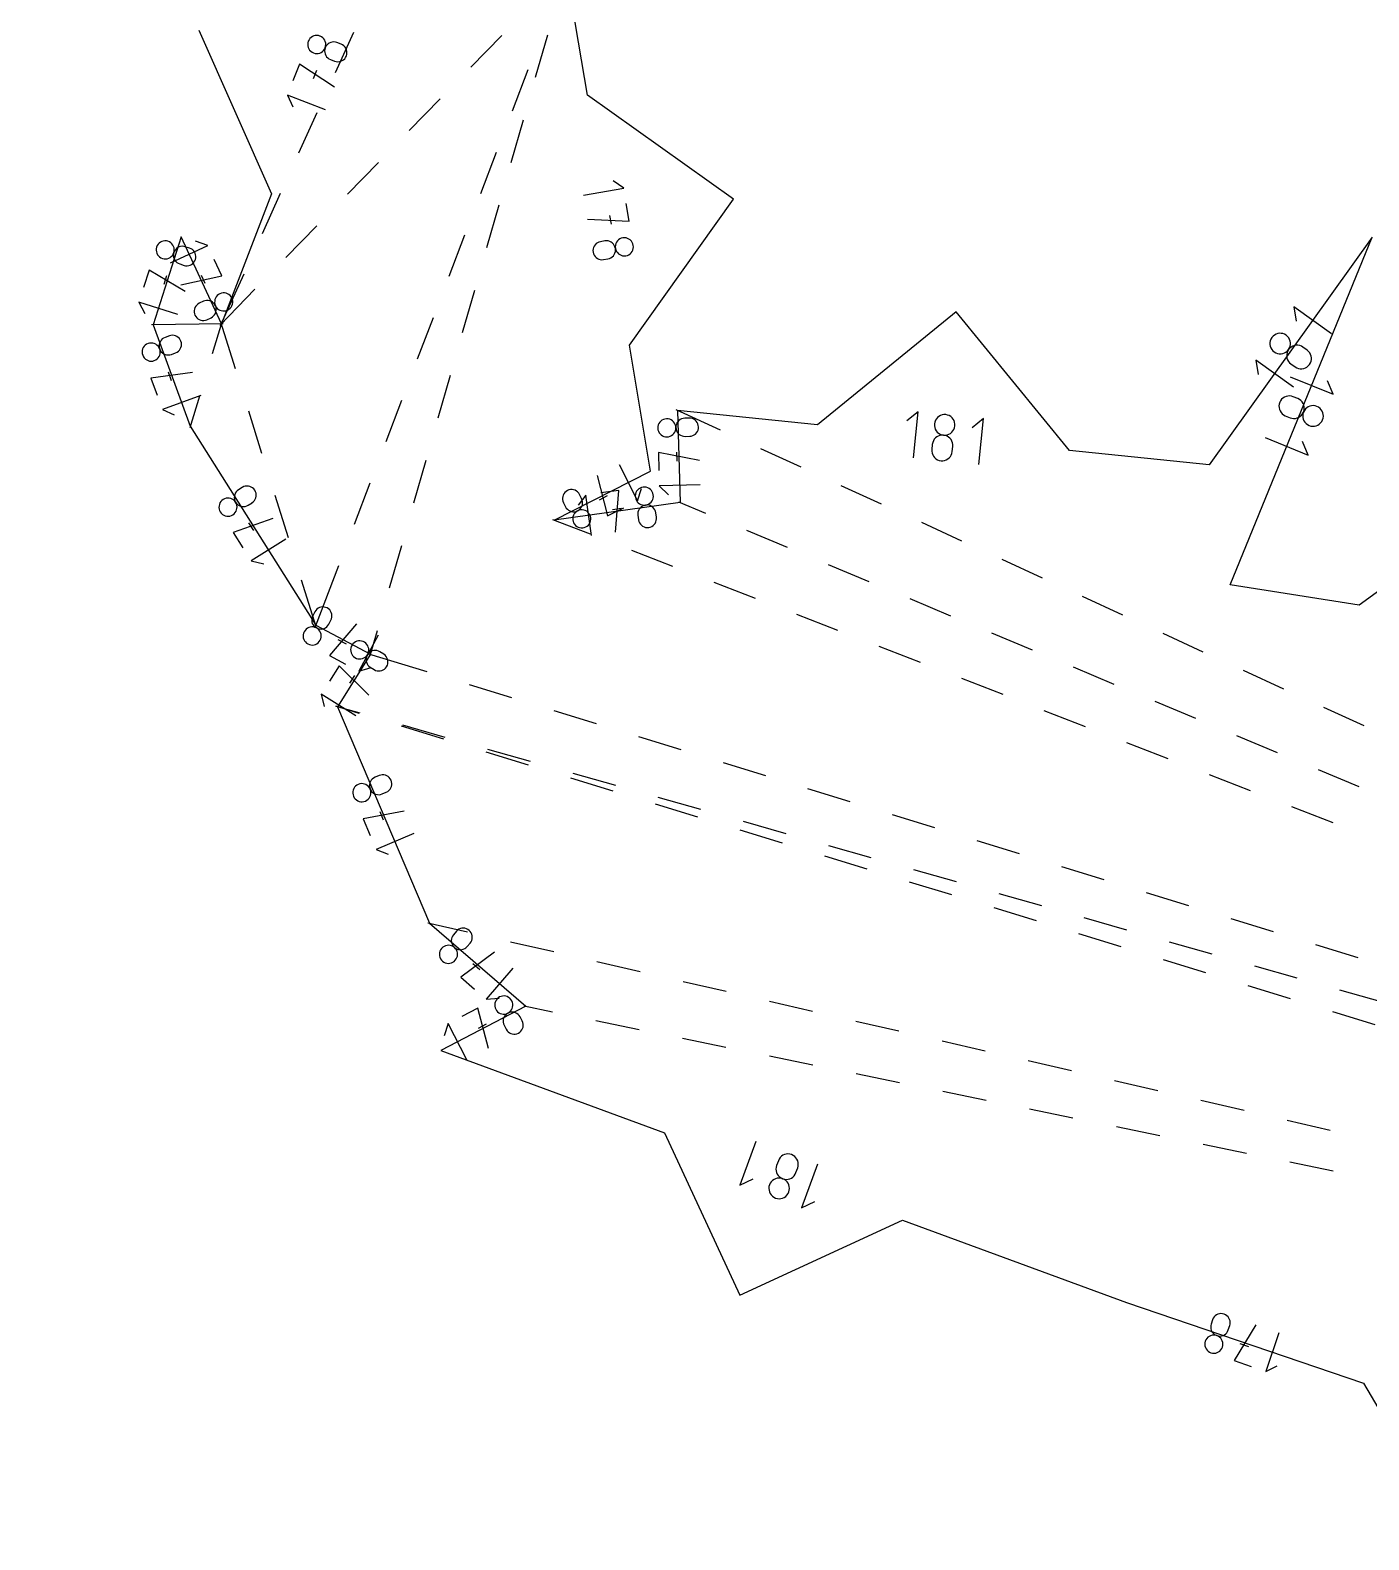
# Model space of a CAD drawing. Extents: x -2 to 214, y 3 to 282.
# Drawn here: x 58.3 to 75.07, y 96.15 to 115.07 of the extents above; entities that cross this region are included whole.
import ezdxf

# ---------------------------------------------------------------- set-up
doc = ezdxf.new("R2010")
doc.units = 0
doc.layers.add('Layer_1', color=7, linetype='CONTINUOUS')

msp = doc.modelspace()

# ---------------------------------------------------------------- linework, layer by layer
at = {"layer": 'Layer_1', "color": 5}
for points in [[(76.76636, 109.182261), (74.951431, 107.860766), (73.333243, 108.115345), (75.113155, 112.473431), (73.069944, 109.620722), (71.318815, 109.799897), (69.901145, 111.540743), (68.1603, 110.123077), (66.409171, 110.302253), (66.44145, 109.148768), (64.863574, 108.928244), (66.071009, 109.53941), (65.805134, 111.121661), (67.107625, 112.950277), (65.279005, 114.252764), (65.013134, 115.835012), (64.69816, 120.219574), (66.707028, 124.129561), (63.456555, 126.216478), (63.162543, 127.053715), (57.281356, 127.850206)], [(60.407444, 115.070281), (61.319279, 113.01873), (60.692114, 111.388043), (60.188231, 112.477015), (59.837528, 111.377661), (60.301332, 110.106317), (61.874509, 107.612273), (62.558785, 107.247074), (62.147852, 106.589242), (63.301806, 103.875661), (64.506348, 102.832871), (63.441058, 102.280683), (66.246932, 101.249157), (67.189163, 99.211385), (69.226934, 100.153616), (72.032805, 99.12209), (75.003649, 98.107822), (76.160781, 96.145468)]]:
    msp.add_lwpolyline(points, dxfattribs=at)
at = {"layer": 'Layer_1', "color": 1}
for points in [[(61.927743, 114.995767), (61.927743, 114.995767), (61.908093, 115.001376), (61.888303, 115.003493), (61.868794, 115.002082), (61.849991, 114.997284), (61.832282, 114.989417), (61.816124, 114.978622), (61.801907, 114.965111), (61.790089, 114.94906), (61.781058, 114.93068), (61.781058, 114.93068), (61.775449, 114.91096), (61.773332, 114.891133), (61.774743, 114.87159), (61.779506, 114.852751), (61.787373, 114.835042), (61.798133, 114.818885), (61.811609, 114.804703), (61.827625, 114.792885), (61.845969, 114.783854), (61.845969, 114.783854), (61.865725, 114.778209), (61.885586, 114.776093), (61.905165, 114.777504), (61.924004, 114.782266), (61.941748, 114.790133), (61.957941, 114.800928), (61.972158, 114.81444), (61.984011, 114.830456), (61.993042, 114.848835), (61.993042, 114.848835), (61.998652, 114.86852), (62.000768, 114.888346), (61.999357, 114.90789), (61.994559, 114.926729), (61.986692, 114.944438), (61.975897, 114.960631), (61.962386, 114.974848), (61.946299, 114.986701), (61.927884, 114.995767)], [(62.111406, 114.681598), (62.111406, 114.681598), (62.131127, 114.675988), (62.150953, 114.673872), (62.170497, 114.675283), (62.1893, 114.680081), (62.206974, 114.687983), (62.223096, 114.698778), (62.237277, 114.712289), (62.249096, 114.728341), (62.258127, 114.74672), (62.258127, 114.74672), (62.263736, 114.766405), (62.265852, 114.786231), (62.264441, 114.80574), (62.259714, 114.824578), (62.251882, 114.842288), (62.241123, 114.858445), (62.227647, 114.872662), (62.211595, 114.884515), (62.19318, 114.893546), (62.140341, 114.913866), (62.140341, 114.913866), (62.120621, 114.919511), (62.10076, 114.921628), (62.08118, 114.920216), (62.062342, 114.915454), (62.044633, 114.907587), (62.02844, 114.896792), (62.014223, 114.883281), (62.002405, 114.867229), (61.993374, 114.848849), (61.993374, 114.848849), (61.987765, 114.829129), (61.985648, 114.809303), (61.987059, 114.789759), (61.991857, 114.770921), (61.999724, 114.753211), (62.010519, 114.737019), (62.02403, 114.722802), (62.040082, 114.710949), (62.058497, 114.701882), (62.111339, 114.681562)], [(62.122215, 114.540786), (62.351387, 115.045996)], [(64.205703, 115.004058), (63.819105, 114.606191)], [(64.776808, 115.008136), (64.624369, 114.474739)], [(62.107575, 114.355529), (61.670741, 114.645434), (61.589045, 114.43302)], [(61.883455, 114.563625), (61.842614, 114.457432)], [(64.531868, 114.574194), (64.334037, 114.055911)], [(61.99784, 114.070205), (61.520165, 114.253918), (61.585545, 114.106873)], [(63.43251, 114.208325), (63.045918, 113.810459)], [(61.66389, 113.530367), (61.893055, 114.035577)], [(64.471927, 113.941339), (64.319488, 113.407939)], [(62.65932, 113.412596), (62.272725, 113.01473)], [(64.13621, 113.537631), (63.938386, 113.019347)], [(65.22963, 113.002315), (65.734339, 113.087123), (65.60325, 113.180472)], [(61.205558, 112.519952), (61.434722, 113.025161)], [(64.167053, 112.874539), (64.014614, 112.341139)], [(65.280282, 112.700846), (65.80385, 112.673435), (65.766138, 112.897872)], [(61.88613, 112.616863), (61.499538, 112.218997)], [(65.579096, 112.635684), (65.560257, 112.747888)], [(60.022528, 112.424088), (60.022528, 112.424088), (60.002596, 112.428533), (59.982735, 112.429238), (59.963332, 112.426416), (59.944846, 112.420525), (59.927631, 112.411635), (59.912109, 112.399923), (59.898703, 112.3856), (59.887837, 112.368913), (59.8799, 112.35004), (59.8799, 112.35004), (59.875455, 112.330037), (59.874749, 112.310141), (59.877219, 112.290738), (59.883075, 112.272217), (59.891965, 112.255001), (59.903642, 112.239479), (59.917929, 112.226109), (59.934581, 112.215243), (59.953419, 112.207306), (59.953419, 112.207306), (59.973457, 112.202861), (59.993389, 112.202155), (60.012827, 112.204625), (60.031383, 112.210481), (60.048634, 112.219371), (60.064156, 112.231083), (60.077561, 112.245371), (60.088427, 112.262057), (60.096364, 112.280931), (60.096364, 112.280931), (60.100809, 112.300933), (60.101515, 112.32083), (60.099046, 112.340268), (60.093154, 112.358789), (60.084229, 112.376004), (60.072517, 112.391526), (60.058194, 112.404932), (60.041472, 112.415833), (60.022563, 112.423806)], [(60.055703, 112.154075), (60.520178, 112.368998), (60.369111, 112.424462)], [(63.740555, 112.501064), (63.542728, 111.982784)], [(65.442849, 112.418161), (65.442849, 112.418161), (65.422988, 112.412975), (65.404926, 112.404579), (65.388874, 112.393326), (65.375116, 112.379638), (65.363898, 112.363869), (65.355501, 112.346371), (65.350174, 112.327533), (65.348058, 112.307706), (65.349469, 112.287281), (65.349469, 112.287281), (65.354655, 112.267455), (65.363016, 112.249392), (65.374199, 112.233341), (65.387851, 112.219547), (65.403585, 112.208294), (65.421048, 112.199862), (65.439886, 112.1945), (65.459712, 112.192383), (65.480173, 112.193795), (65.536007, 112.203178), (65.536007, 112.203178), (65.555869, 112.208364), (65.573966, 112.21676), (65.590053, 112.228014), (65.603846, 112.241702), (65.6151, 112.257506), (65.623531, 112.275004), (65.628894, 112.293842), (65.63101, 112.313668), (65.629599, 112.334094), (65.629599, 112.334094), (65.624413, 112.35392), (65.616017, 112.371983), (65.604764, 112.388034), (65.591076, 112.401828), (65.575271, 112.413081), (65.557738, 112.421513), (65.538865, 112.426875), (65.519003, 112.428991), (65.498542, 112.42758), (65.442712, 112.418196)], [(65.760787, 112.241102), (65.760787, 112.241102), (65.780542, 112.246288), (65.798569, 112.254684), (65.814621, 112.265902), (65.828379, 112.27959), (65.839597, 112.295395), (65.848029, 112.312892), (65.853391, 112.331731), (65.855507, 112.351557), (65.854096, 112.371983), (65.854096, 112.371983), (65.848911, 112.391809), (65.840514, 112.409871), (65.829296, 112.425922), (65.815608, 112.439716), (65.799839, 112.45097), (65.782341, 112.459401), (65.763538, 112.464763), (65.743747, 112.46688), (65.723392, 112.465469), (65.723392, 112.465469), (65.703531, 112.460283), (65.685433, 112.451887), (65.669347, 112.440633), (65.655553, 112.426945), (65.644299, 112.411141), (65.635833, 112.393643), (65.630471, 112.374805), (65.628354, 112.354979), (65.629765, 112.334553), (65.629765, 112.334553), (65.634951, 112.314727), (65.643347, 112.296665), (65.654601, 112.280613), (65.668288, 112.26682), (65.684093, 112.255566), (65.701626, 112.247135), (65.720499, 112.241772), (65.740361, 112.239656), (65.760822, 112.241067)], [(60.224208, 112.121168), (60.224208, 112.121168), (60.244245, 112.116688), (60.264177, 112.115982), (60.28358, 112.118805), (60.302066, 112.124696), (60.319246, 112.133586), (60.334733, 112.145298), (60.348103, 112.159621), (60.358969, 112.176343), (60.366906, 112.195216), (60.366906, 112.195216), (60.371351, 112.215219), (60.372057, 112.235115), (60.369587, 112.254518), (60.363766, 112.273039), (60.354912, 112.290255), (60.343235, 112.305777), (60.328947, 112.319182), (60.312261, 112.330048), (60.293352, 112.338021), (60.239416, 112.355236), (60.239416, 112.355236), (60.219378, 112.359681), (60.199446, 112.360387), (60.180008, 112.357917), (60.161487, 112.352061), (60.144272, 112.343171), (60.128749, 112.331459), (60.115344, 112.317171), (60.104478, 112.300485), (60.096541, 112.281611), (60.096541, 112.281611), (60.092096, 112.261609), (60.09139, 112.241712), (60.09386, 112.222274), (60.099751, 112.203753), (60.108641, 112.186538), (60.120353, 112.171016), (60.134676, 112.15761), (60.151398, 112.146709), (60.170307, 112.138736), (60.224246, 112.121521)], [(60.239402, 111.795427), (59.7864, 112.059365), (59.717234, 111.842548)], [(60.184076, 111.87664), (60.69633, 111.988301), (60.600755, 112.194846)], [(60.003527, 111.990101), (59.968955, 111.881706)], [(60.489489, 111.892593), (60.441709, 111.995854)], [(60.682953, 111.367836), (60.976393, 112.014746)], [(60.146494, 111.504192), (59.658913, 111.659735), (59.73276, 111.51675)], [(60.415438, 111.646841), (60.415438, 111.646841), (60.397658, 111.63661), (60.382453, 111.623734), (60.369929, 111.60867), (60.360263, 111.591843), (60.353631, 111.573675), (60.350103, 111.554589), (60.34993, 111.53501), (60.353105, 111.515361), (60.36002, 111.496099), (60.36002, 111.496099), (60.37025, 111.478354), (60.383092, 111.463114), (60.39812, 111.450555), (60.414947, 111.440854), (60.433115, 111.434151), (60.452201, 111.430623), (60.47178, 111.430412), (60.49143, 111.433587), (60.510727, 111.440501), (60.562112, 111.464278), (60.562112, 111.464278), (60.579892, 111.474544), (60.595132, 111.487421), (60.607691, 111.502484), (60.617392, 111.519347), (60.624095, 111.53755), (60.627623, 111.556671), (60.627828, 111.576285), (60.624653, 111.595935), (60.617738, 111.615232), (60.617738, 111.615232), (60.607508, 111.632977), (60.594631, 111.648181), (60.579568, 111.660705), (60.562705, 111.670371), (60.544502, 111.677039), (60.525381, 111.680566), (60.505767, 111.680757), (60.486082, 111.677582), (60.466785, 111.670667), (60.415399, 111.64689)], [(60.768815, 111.559906), (60.768815, 111.559906), (60.786525, 111.570101), (60.801694, 111.582942), (60.814183, 111.598006), (60.823849, 111.614833), (60.830516, 111.633037), (60.834044, 111.652157), (60.834249, 111.671736), (60.831074, 111.691386), (60.824159, 111.710683), (60.824159, 111.710683), (60.813929, 111.728428), (60.801052, 111.743632), (60.785989, 111.756156), (60.769161, 111.765857), (60.750958, 111.77256), (60.731872, 111.776088), (60.712293, 111.776307), (60.692679, 111.773132), (60.673452, 111.766253), (60.673452, 111.766253), (60.655672, 111.755987), (60.640432, 111.74311), (60.627874, 111.728011), (60.618172, 111.711149), (60.611469, 111.692945), (60.607942, 111.673825), (60.607733, 111.65421), (60.610908, 111.634561), (60.617823, 111.615264), (60.617823, 111.615264), (60.628053, 111.597519), (60.64093, 111.582314), (60.655993, 111.569791), (60.672856, 111.560124), (60.69106, 111.553457), (60.71018, 111.549929), (60.729795, 111.549732), (60.74948, 111.552907), (60.768812, 111.559821)], [(61.112939, 111.821134), (60.676656, 111.372129)], [(63.862172, 111.807743), (63.709733, 111.274343)], [(63.344904, 111.464501), (63.147074, 110.946217)], [(74.605102, 111.264994), (74.132567, 111.603439), (74.162412, 111.423127)], [(60.714304, 111.388315), (59.815338, 111.377379)], [(60.698591, 111.40927), (60.57762, 111.0125)], [(60.868852, 110.823666), (60.685489, 111.40922)], [(59.77304, 111.140746), (59.77304, 111.140746), (59.754554, 111.132067), (59.738362, 111.120532), (59.724639, 111.106562), (59.713597, 111.090581), (59.705413, 111.073012), (59.700297, 111.054245), (59.698533, 111.034736), (59.700297, 111.014875), (59.705554, 110.995084), (59.705554, 110.995084), (59.714267, 110.976528), (59.725803, 110.9603), (59.739773, 110.946542), (59.755754, 110.9355), (59.773322, 110.927315), (59.792055, 110.9222), (59.811528, 110.920436), (59.831354, 110.9222), (59.85111, 110.927456), (59.85111, 110.927456), (59.869701, 110.93617), (59.885964, 110.947741), (59.899723, 110.961711), (59.9108, 110.977692), (59.918984, 110.99526), (59.924099, 111.014028), (59.925863, 111.033537), (59.924099, 111.053398), (59.918843, 111.073189), (59.918843, 111.073189), (59.910129, 111.09171), (59.898558, 111.107937), (59.884588, 111.121661), (59.868608, 111.132738), (59.851039, 111.140922), (59.832271, 111.146037), (59.812728, 111.147801), (59.792831, 111.146037), (59.773005, 111.140746)], [(60.117926, 111.024615), (60.117926, 111.024615), (60.136482, 111.033328), (60.15271, 111.0449), (60.166433, 111.05887), (60.177475, 111.07485), (60.185624, 111.092419), (60.190704, 111.111151), (60.192468, 111.13066), (60.190704, 111.150521), (60.185448, 111.170312), (60.185448, 111.170312), (60.176734, 111.188833), (60.165198, 111.205061), (60.151264, 111.218819), (60.135318, 111.229896), (60.117785, 111.238081), (60.099053, 111.243196), (60.079544, 111.24496), (60.059683, 111.243196), (60.039856, 111.237904), (59.986668, 111.218502), (59.986668, 111.218502), (59.968077, 111.209753), (59.951814, 111.198182), (59.938055, 111.184212), (59.926978, 111.168231), (59.918794, 111.150662), (59.913678, 111.131895), (59.911915, 111.112386), (59.913678, 111.092525), (59.918935, 111.072734), (59.918935, 111.072734), (59.927648, 111.054178), (59.93922, 111.03795), (59.95319, 111.024227), (59.96917, 111.013185), (59.986739, 111.005), (60.005506, 110.99992), (60.02505, 110.998157), (60.044947, 110.99992), (60.064773, 111.005212), (60.117958, 111.024615)], [(74.035761, 111.245711), (74.035761, 111.245711), (74.015758, 111.257459), (73.994556, 111.265255), (73.972684, 111.269171), (73.950636, 111.269287), (73.92894, 111.265689), (73.908091, 111.258457), (73.888617, 111.247662), (73.871014, 111.23341), (73.855844, 111.215771), (73.855844, 111.215771), (73.844061, 111.195733), (73.83623, 111.174496), (73.832279, 111.152589), (73.832145, 111.13054), (73.835708, 111.108844), (73.842904, 111.087995), (73.853664, 111.068557), (73.867881, 111.050989), (73.885449, 111.035854), (73.885449, 111.035854), (73.905558, 111.024036), (73.92683, 111.016205), (73.948773, 111.012254), (73.970857, 111.012109), (73.992588, 111.015707), (74.013437, 111.022939), (74.03291, 111.033699), (74.050514, 111.047951), (74.065684, 111.065555), (74.065684, 111.065555), (74.077466, 111.085593), (74.085298, 111.10683), (74.089214, 111.128737), (74.089337, 111.150821), (74.085739, 111.172552), (74.078507, 111.193437), (74.067712, 111.212945), (74.053425, 111.230549), (74.03575, 111.245754)], [(74.147849, 110.847905), (74.147849, 110.847905), (74.167922, 110.836087), (74.189159, 110.828255), (74.211032, 110.824339), (74.23308, 110.82423), (74.254776, 110.827864), (74.27559, 110.835131), (74.295028, 110.845926), (74.312596, 110.860178), (74.327766, 110.877817), (74.327766, 110.877817), (74.339584, 110.897855), (74.347415, 110.919057), (74.351402, 110.940929), (74.351568, 110.962978), (74.348005, 110.984673), (74.340808, 111.005523), (74.330048, 111.024996), (74.315796, 111.042599), (74.298157, 111.057804), (74.245882, 111.095248), (74.245882, 111.095248), (74.225809, 111.107066), (74.204537, 111.114898), (74.182594, 111.118849), (74.16051, 111.11899), (74.138779, 111.115392), (74.11793, 111.10816), (74.098457, 111.0974), (74.080853, 111.083148), (74.065684, 111.065509), (74.065684, 111.065509), (74.053865, 111.045471), (74.046034, 111.024234), (74.042118, 111.002326), (74.042002, 110.980242), (74.0456, 110.958511), (74.052832, 110.937662), (74.063627, 110.918154), (74.077879, 110.90055), (74.095518, 110.885345), (74.147789, 110.847908)], [(74.125709, 110.595676), (73.653177, 110.934124), (73.683022, 110.753812)], [(60.329304, 110.776305), (59.809514, 110.707792), (59.887513, 110.493991)], [(60.023622, 110.785901), (60.062614, 110.679013)], [(63.557294, 110.740943), (63.404852, 110.207543)], [(74.085386, 110.725593), (74.623478, 110.505827), (74.552676, 110.674321)], [(60.434072, 110.489123), (59.953278, 110.313722), (60.099187, 110.24584)], [(60.415833, 110.481863), (60.294862, 110.085094)], [(62.949243, 110.427937), (62.751416, 109.909654)], [(74.122287, 110.4751), (74.122287, 110.4751), (74.100026, 110.481944), (74.077555, 110.484766), (74.05533, 110.483355), (74.033845, 110.478346), (74.013596, 110.469808), (73.99504, 110.45792), (73.978636, 110.442927), (73.964842, 110.425006), (73.954153, 110.404333), (73.954153, 110.404333), (73.947309, 110.382108), (73.944487, 110.359636), (73.945545, 110.337411), (73.950484, 110.315927), (73.958951, 110.295642), (73.970769, 110.277051), (73.985762, 110.260611), (74.003683, 110.246782), (74.024391, 110.236093), (74.083915, 110.211787), (74.083915, 110.211787), (74.106211, 110.204943), (74.128718, 110.202121), (74.150978, 110.203532), (74.172498, 110.208506), (74.192782, 110.217008), (74.211409, 110.228861), (74.227848, 110.243854), (74.241677, 110.261775), (74.252366, 110.282448), (74.252366, 110.282448), (74.25921, 110.304708), (74.262033, 110.32718), (74.260621, 110.349405), (74.255612, 110.370925), (74.247075, 110.391209), (74.235186, 110.409836), (74.220158, 110.426311), (74.202201, 110.44014), (74.181493, 110.450829), (74.121969, 110.475135)], [(74.32349, 110.114085), (74.32349, 110.114085), (74.34568, 110.107276), (74.368116, 110.104454), (74.390306, 110.105865), (74.41179, 110.110875), (74.432075, 110.119412), (74.450666, 110.131265), (74.467106, 110.146258), (74.480899, 110.164179), (74.491589, 110.184852), (74.491589, 110.184852), (74.498433, 110.207077), (74.501255, 110.229549), (74.499844, 110.251774), (74.494869, 110.273258), (74.486368, 110.293543), (74.474514, 110.312134), (74.459556, 110.328574), (74.441671, 110.342367), (74.421068, 110.353021), (74.421068, 110.353021), (74.398773, 110.359865), (74.376266, 110.362687), (74.354005, 110.361276), (74.332486, 110.356302), (74.312166, 110.347765), (74.293539, 110.335912), (74.2771, 110.320918), (74.263306, 110.302997), (74.252617, 110.282325), (74.252617, 110.282325), (74.245773, 110.2601), (74.242951, 110.237628), (74.244362, 110.215403), (74.249371, 110.193883), (74.257909, 110.173598), (74.269797, 110.154972), (74.284826, 110.138497), (74.302782, 110.124668), (74.32349, 110.113944)], [(61.200421, 109.76486), (61.034637, 110.294263)], [(66.270261, 110.197545), (66.270261, 110.197545), (66.249977, 110.195076), (66.230962, 110.189255), (66.213535, 110.180365), (66.198012, 110.168688), (66.184713, 110.154612), (66.173953, 110.138419), (66.166051, 110.120498), (66.161288, 110.101131), (66.159877, 110.08067), (66.159877, 110.08067), (66.162347, 110.060314), (66.168167, 110.041264), (66.177057, 110.023802), (66.188699, 110.008244), (66.202775, 109.994909), (66.218932, 109.98415), (66.236818, 109.976248), (66.256115, 109.971485), (66.276505, 109.970074), (66.276505, 109.970074), (66.296896, 109.972543), (66.315981, 109.978364), (66.333479, 109.987289), (66.349037, 109.998966), (66.362372, 110.013042), (66.373167, 110.029235), (66.381104, 110.047156), (66.385867, 110.066523), (66.387278, 110.086984), (66.387278, 110.086984), (66.384808, 110.107304), (66.378987, 110.126354), (66.370062, 110.143817), (66.358385, 110.159374), (66.344274, 110.172709), (66.328082, 110.183469), (66.310125, 110.191407), (66.290758, 110.196169), (66.270261, 110.19758)], [(66.56071, 109.978283), (66.56071, 109.978283), (66.581101, 109.980752), (66.600151, 109.986573), (66.617578, 109.995499), (66.6331, 110.007176), (66.646365, 110.021251), (66.657089, 110.037409), (66.664956, 110.05533), (66.669683, 110.074662), (66.671094, 110.095123), (66.671094, 110.095123), (66.668625, 110.115443), (66.662839, 110.134493), (66.653985, 110.151956), (66.642378, 110.167513), (66.628338, 110.180848), (66.612181, 110.191608), (66.594259, 110.199545), (66.574892, 110.204308), (66.554396, 110.205719), (66.497806, 110.204308), (66.497806, 110.204308), (66.477416, 110.201838), (66.458331, 110.196017), (66.440833, 110.187127), (66.425275, 110.175486), (66.41194, 110.16141), (66.401145, 110.145253), (66.393243, 110.127332), (66.388481, 110.107964), (66.38707, 110.087503), (66.38707, 110.087503), (66.389539, 110.067148), (66.39536, 110.048098), (66.404285, 110.030635), (66.415962, 110.015078), (66.430073, 110.001743), (66.446266, 109.990983), (66.464222, 109.983081), (66.48359, 109.978318), (66.504086, 109.976907), (66.560675, 109.978318)], [(66.947602, 110.054719), (66.38901, 110.311524)], [(69.36469, 109.70771), (69.423855, 110.285926), (69.282154, 110.170498)], [(69.884276, 110.108539), (69.884276, 110.108539), (69.884554, 110.131752), (69.880815, 110.154012), (69.873336, 110.174967), (69.862506, 110.194158), (69.848606, 110.211198), (69.83199, 110.225697), (69.812976, 110.237233), (69.79188, 110.245417), (69.76902, 110.249862), (69.76902, 110.249862), (69.745771, 110.250148), (69.723441, 110.246408), (69.702486, 110.238965), (69.683259, 110.228134), (69.666185, 110.214235), (69.651686, 110.197619), (69.64015, 110.17864), (69.631965, 110.157579), (69.62752, 110.134789), (69.62752, 110.134789), (69.627231, 110.111471), (69.630971, 110.089105), (69.638449, 110.068114), (69.64928, 110.048888), (69.663179, 110.031814), (69.679795, 110.017279), (69.69881, 110.005708), (69.719906, 109.997524), (69.742731, 109.993079), (69.742731, 109.993079), (69.765979, 109.992796), (69.788309, 109.996536), (69.8093, 110.004015), (69.828526, 110.01488), (69.845601, 110.028815), (69.860135, 110.045466), (69.871706, 110.064516), (69.879926, 110.085647), (69.884371, 110.108543)], [(70.183699, 109.623911), (70.24286, 110.202128), (70.10116, 110.086695)], [(69.594617, 109.813726), (69.594617, 109.813726), (69.594335, 109.790408), (69.598074, 109.768077), (69.605553, 109.747122), (69.616418, 109.727931), (69.630318, 109.710892), (69.646934, 109.696428), (69.665948, 109.684927), (69.687045, 109.676778), (69.709869, 109.672368), (69.709869, 109.672368), (69.733117, 109.672068), (69.755413, 109.675808), (69.776368, 109.683216), (69.795594, 109.694011), (69.812669, 109.707875), (69.827168, 109.724456), (69.838739, 109.743471), (69.846923, 109.764567), (69.851368, 109.787427), (69.857895, 109.851392), (69.857895, 109.851392), (69.858188, 109.874711), (69.854448, 109.897077), (69.847005, 109.918067), (69.836174, 109.937294), (69.822275, 109.954368), (69.805659, 109.968903), (69.786644, 109.980474), (69.765548, 109.988658), (69.742723, 109.993103), (69.742723, 109.993103), (69.71944, 109.993389), (69.697109, 109.98965), (69.676154, 109.982171), (69.656928, 109.971305), (69.639853, 109.957406), (69.625354, 109.940755), (69.613783, 109.921705), (69.605599, 109.900573), (69.601154, 109.877678), (69.594592, 109.813716)], [(73.774106, 109.963424), (74.312191, 109.743661), (74.241395, 109.912155)], [(66.68269, 109.675864), (66.167917, 109.775288), (66.174267, 109.547788)], [(66.395734, 109.781659), (66.398909, 109.667927)], [(67.955685, 109.591272), (67.45164, 109.822997)], [(63.252417, 109.674143), (63.099978, 109.140746)], [(65.67516, 109.625858), (65.90629, 109.169237), (65.956405, 109.322159)], [(62.553592, 109.39137), (62.355761, 108.87309)], [(65.40241, 109.487802), (65.532028, 108.979795), (65.735083, 109.082577)], [(60.713958, 109.186413), (60.713958, 109.186413), (60.697731, 109.173996), (60.684325, 109.159285), (60.673848, 109.142739), (60.666439, 109.124783), (60.662171, 109.105874), (60.661112, 109.086471), (60.663582, 109.066998), (60.669367, 109.047913), (60.678716, 109.029674), (60.678716, 109.029674), (60.691169, 109.013376), (60.70588, 108.999935), (60.72246, 108.989458), (60.740417, 108.982014), (60.759326, 108.97771), (60.778728, 108.976652), (60.798166, 108.979121), (60.817216, 108.984871), (60.83542, 108.994185), (60.83542, 108.994185), (60.851718, 109.006638), (60.865159, 109.021384), (60.875672, 109.037964), (60.883115, 109.055921), (60.887419, 109.07483), (60.888478, 109.094233), (60.886008, 109.113706), (60.880223, 109.132791), (60.870874, 109.15103), (60.870874, 109.15103), (60.858456, 109.167293), (60.843745, 109.180734), (60.827165, 109.191211), (60.809208, 109.198655), (60.790299, 109.202923), (60.770861, 109.203982), (60.751388, 109.201512), (60.732303, 109.195727), (60.714029, 109.186378)], [(61.075598, 109.145787), (61.075598, 109.145787), (61.091896, 109.158241), (61.105337, 109.172951), (61.115815, 109.189497), (61.123223, 109.207418), (61.127456, 109.226291), (61.128515, 109.245694), (61.126045, 109.265132), (61.12026, 109.284182), (61.110911, 109.302421), (61.110911, 109.302421), (61.098493, 109.318684), (61.083782, 109.332125), (61.067237, 109.342637), (61.049316, 109.350081), (61.030442, 109.354385), (61.011075, 109.355443), (60.991637, 109.352974), (60.972552, 109.347188), (60.954278, 109.33784), (60.906392, 109.307642), (60.906392, 109.307642), (60.890058, 109.295189), (60.876582, 109.280443), (60.866104, 109.263862), (60.858661, 109.245906), (60.854392, 109.226997), (60.853334, 109.207594), (60.855803, 109.188121), (60.861589, 109.169036), (60.870937, 109.150797), (60.870937, 109.150797), (60.88339, 109.134534), (60.898137, 109.121093), (60.914717, 109.110616), (60.932674, 109.103172), (60.951582, 109.098903), (60.970985, 109.097845), (60.990459, 109.100314), (61.009544, 109.1061), (61.027818, 109.115449), (61.075704, 109.145646)], [(61.53199, 108.706053), (61.366206, 109.235457)], [(65.180898, 109.248495), (65.180898, 109.248495), (65.170032, 109.265887), (65.156626, 109.280633), (65.14114, 109.292592), (65.123959, 109.301659), (65.105544, 109.307656), (65.086318, 109.310478), (65.066739, 109.310125), (65.04723, 109.306139), (65.028215, 109.298554), (65.028215, 109.298554), (65.010823, 109.287724), (64.996042, 109.274354), (64.984048, 109.258867), (64.974946, 109.241722), (64.968878, 109.223342), (64.966056, 109.204151), (64.966409, 109.184572), (64.97036, 109.165028), (64.977945, 109.145978), (65.003521, 109.095464), (65.003521, 109.095464), (65.014386, 109.078036), (65.027792, 109.063255), (65.043314, 109.051261), (65.060495, 109.042159), (65.07891, 109.036126), (65.098136, 109.033304), (65.11775, 109.033657), (65.137294, 109.037608), (65.156309, 109.045193), (65.156309, 109.045193), (65.173701, 109.056058), (65.188447, 109.069464), (65.200441, 109.084986), (65.209508, 109.102166), (65.21554, 109.120581), (65.218363, 109.139808), (65.21801, 109.159422), (65.214023, 109.178966), (65.206439, 109.198016), (65.180862, 109.248527)], [(65.328884, 108.734897), (65.258047, 109.241757), (65.161121, 109.113297)], [(65.429105, 109.183136), (65.530617, 109.234522)], [(65.631638, 108.777209), (65.673485, 109.299817), (65.448091, 109.268314)], [(66.104477, 109.24483), (66.104477, 109.24483), (66.099855, 109.264726), (66.091953, 109.282965), (66.081158, 109.299299), (66.067859, 109.313445), (66.052407, 109.325122), (66.035156, 109.334047), (66.016459, 109.339939), (65.996703, 109.342408), (65.976242, 109.34135), (65.976242, 109.34135), (65.956275, 109.336728), (65.937966, 109.328826), (65.921597, 109.318031), (65.90745, 109.304731), (65.895774, 109.28928), (65.886848, 109.272029), (65.880957, 109.253367), (65.878487, 109.233647), (65.879546, 109.213221), (65.879546, 109.213221), (65.884202, 109.193218), (65.892105, 109.174909), (65.9029, 109.158505), (65.916199, 109.144323), (65.931651, 109.132646), (65.948937, 109.123721), (65.967634, 109.11783), (65.98739, 109.11536), (66.007851, 109.116419), (66.007851, 109.116419), (66.027783, 109.121075), (66.046092, 109.128978), (66.062461, 109.139773), (66.076607, 109.153108), (66.088284, 109.168595), (66.09721, 109.185881), (66.103101, 109.204613), (66.10557, 109.224404), (66.104512, 109.2449)], [(66.691238, 109.370285), (66.179647, 109.355962), (66.296596, 109.245412)], [(68.963762, 109.127824), (68.459724, 109.359546)], [(65.106444, 108.892278), (65.106444, 108.892278), (65.117274, 108.874956), (65.130644, 108.860246), (65.146131, 108.848286), (65.163312, 108.83922), (65.181727, 108.833188), (65.200953, 108.830365), (65.220532, 108.830718), (65.240076, 108.834669), (65.259126, 108.842254), (65.259126, 108.842254), (65.276518, 108.853119), (65.291264, 108.866525), (65.303259, 108.882012), (65.31236, 108.899192), (65.318393, 108.917607), (65.321215, 108.936798), (65.320862, 108.956378), (65.316911, 108.975886), (65.309362, 108.994866), (65.309362, 108.994866), (65.298496, 109.012293), (65.285091, 109.027074), (65.269568, 109.039104), (65.252388, 109.048206), (65.233973, 109.054273), (65.214747, 109.057096), (65.195167, 109.056743), (65.175624, 109.052792), (65.156609, 109.045207), (65.156609, 109.045207), (65.139252, 109.034377), (65.124506, 109.020971), (65.112512, 109.005449), (65.103445, 108.988269), (65.097413, 108.969818), (65.094591, 108.950592), (65.094943, 108.930978), (65.09893, 108.911398), (65.106514, 108.892313)], [(65.70503, 109.074107), (65.592349, 109.058373)], [(65.918708, 108.931902), (65.918708, 108.931902), (65.923364, 108.911935), (65.931267, 108.893625), (65.942062, 108.877292), (65.955361, 108.863181), (65.970813, 108.851539), (65.988064, 108.842649), (66.006761, 108.836793), (66.026517, 108.834323), (66.046978, 108.835382), (66.046978, 108.835382), (66.06691, 108.840003), (66.085219, 108.84787), (66.101588, 108.85863), (66.115769, 108.871894), (66.127446, 108.887311), (66.136372, 108.904562), (66.142263, 108.923223), (66.144732, 108.942979), (66.143674, 108.963475), (66.135842, 109.019546), (66.135842, 109.019546), (66.131186, 109.039548), (66.123283, 109.057858), (66.112488, 109.074262), (66.099189, 109.088443), (66.083702, 109.10012), (66.066451, 109.109046), (66.047754, 109.114937), (66.027998, 109.117406), (66.007537, 109.116348), (66.007537, 109.116348), (65.98757, 109.111691), (65.969261, 109.103789), (65.952892, 109.092994), (65.938745, 109.079659), (65.927068, 109.064172), (65.918143, 109.046886), (65.912252, 109.028189), (65.909782, 109.008398), (65.910841, 108.987902), (65.918672, 108.931828)], [(66.420968, 109.157337), (66.760527, 109.015157)], [(61.334674, 108.947756), (60.841103, 108.770943), (60.962522, 108.578454)], [(61.033864, 108.892535), (61.094567, 108.796305)], [(64.84288, 108.936283), (65.312413, 108.753788)], [(69.971846, 108.664376), (69.4678, 108.896098)], [(61.49776, 108.689198), (61.064895, 108.416155), (61.221853, 108.380641)], [(67.272235, 108.800901), (67.783946, 108.586642)], [(62.947539, 108.607346), (62.795097, 108.073946)], [(65.82948, 108.552814), (66.346549, 108.35184)], [(62.157934, 108.354807), (61.866596, 107.591544)], [(68.29565, 108.372382), (68.807361, 108.158123)], [(70.979922, 108.200925), (70.475884, 108.432651)], [(61.881141, 107.591096), (61.697774, 108.17665)], [(66.863623, 108.150869), (67.380693, 107.949895)], [(69.319069, 107.943863), (69.83078, 107.729607)], [(71.988002, 107.737481), (71.483964, 107.969203)], [(62.064134, 107.67251), (62.064134, 107.67251), (62.072142, 107.691419), (62.076517, 107.710857), (62.077575, 107.730436), (62.075106, 107.749698), (62.069461, 107.768218), (62.060712, 107.78554), (62.049035, 107.801274), (62.034571, 107.814962), (62.017426, 107.82618), (62.017426, 107.82618), (61.998588, 107.834188), (61.97915, 107.838598), (61.959571, 107.839656), (61.940309, 107.837187), (61.921788, 107.831577), (61.904432, 107.822899), (61.888698, 107.811257), (61.874975, 107.796793), (61.863721, 107.779613), (61.837051, 107.729667), (61.837051, 107.729667), (61.829043, 107.710758), (61.824633, 107.691285), (61.823575, 107.67167), (61.826044, 107.652373), (61.831689, 107.633817), (61.840402, 107.616425), (61.852044, 107.600656), (61.866508, 107.586933), (61.883653, 107.575715), (61.883653, 107.575715), (61.902527, 107.567707), (61.921965, 107.563332), (61.941544, 107.562274), (61.960841, 107.564743), (61.979397, 107.570388), (61.996789, 107.579137), (62.012558, 107.590814), (62.026281, 107.605313), (62.037535, 107.622493), (62.064205, 107.672443)], [(67.897763, 107.748922), (68.414836, 107.547948)], [(61.729793, 107.528799), (61.729793, 107.528799), (61.72182, 107.509996), (61.717445, 107.490593), (61.716387, 107.471049), (61.718856, 107.451787), (61.724501, 107.433267), (61.733214, 107.41591), (61.744891, 107.400141), (61.759355, 107.386418), (61.7765, 107.375199), (61.7765, 107.375199), (61.795374, 107.367191), (61.814812, 107.362817), (61.834391, 107.361758), (61.853653, 107.364228), (61.872209, 107.369837), (61.889566, 107.378551), (61.905299, 107.390192), (61.918987, 107.404621), (61.930206, 107.421731), (61.930206, 107.421731), (61.938214, 107.44064), (61.942623, 107.460113), (61.943682, 107.479727), (61.941212, 107.499024), (61.935568, 107.51758), (61.926854, 107.534972), (61.915213, 107.550742), (61.900749, 107.564465), (61.883604, 107.575683), (61.883604, 107.575683), (61.86473, 107.583656), (61.845292, 107.58803), (61.825713, 107.589088), (61.806416, 107.586619), (61.78786, 107.580975), (61.770468, 107.572261), (61.754699, 107.560584), (61.740976, 107.546085), (61.729722, 107.528905)], [(62.387264, 107.628674), (62.04592, 107.230733), (62.246697, 107.123577)], [(62.642658, 107.540546), (62.552693, 107.225738)], [(70.342485, 107.515344), (70.854192, 107.301088)], [(72.996086, 107.274033), (72.492048, 107.505755)], [(62.153228, 107.431799), (62.253604, 107.378226)], [(62.485361, 107.397139), (62.485361, 107.397139), (62.467123, 107.406381), (62.448073, 107.412061), (62.428635, 107.414178), (62.409267, 107.413119), (62.390394, 107.408745), (62.372473, 107.401231), (62.355963, 107.390683), (62.341287, 107.377171), (62.328904, 107.360838), (62.328904, 107.360838), (62.319662, 107.342564), (62.313947, 107.323479), (62.31183, 107.304005), (62.312888, 107.284602), (62.317228, 107.265729), (62.324706, 107.247808), (62.335219, 107.231298), (62.348695, 107.216657), (62.364994, 107.204324), (62.364994, 107.204324), (62.383303, 107.195046), (62.402423, 107.189335), (62.421932, 107.187077), (62.441335, 107.188171), (62.460244, 107.192531), (62.478165, 107.200035), (62.494675, 107.210583), (62.50935, 107.224073), (62.521698, 107.240406), (62.521698, 107.240406), (62.53094, 107.25868), (62.53662, 107.277766), (62.538737, 107.297239), (62.537678, 107.316642), (62.533304, 107.335551), (62.52579, 107.353472), (62.515206, 107.370017), (62.501695, 107.384693), (62.485326, 107.397075)], [(62.656956, 107.484737), (62.415988, 107.033231), (62.56995, 107.080062)], [(68.931906, 107.346977), (69.448976, 107.146003)], [(62.605973, 107.053791), (62.605973, 107.053791), (62.624282, 107.04452), (62.643367, 107.038822), (62.66284, 107.0366), (62.682208, 107.037729), (62.701046, 107.042114), (62.718932, 107.049645), (62.735407, 107.060215), (62.750047, 107.073722), (62.762394, 107.090053), (62.762394, 107.090053), (62.771672, 107.108319), (62.777387, 107.127401), (62.779504, 107.146853), (62.778446, 107.166235), (62.774106, 107.185098), (62.766628, 107.203008), (62.75608, 107.219518), (62.742568, 107.234194), (62.726199, 107.246577), (62.678183, 107.276563), (62.678183, 107.276563), (62.659874, 107.285841), (62.640753, 107.291556), (62.621244, 107.293672), (62.601842, 107.292614), (62.582933, 107.288275), (62.565012, 107.280761), (62.548502, 107.270213), (62.533826, 107.256701), (62.521444, 107.240368), (62.521444, 107.240368), (62.512201, 107.222094), (62.506521, 107.202994), (62.504404, 107.183521), (62.505463, 107.164115), (62.509837, 107.145227), (62.517351, 107.127292), (62.527935, 107.110768), (62.541446, 107.096092), (62.557815, 107.083706), (62.605831, 107.053713)], [(62.537576, 107.25359), (63.266179, 107.029738)], [(62.540243, 106.734389), (62.166464, 107.102036), (62.045892, 106.909018)], [(62.359755, 106.981288), (62.299479, 106.884792)], [(69.966049, 106.945029), (70.483119, 106.744059)], [(71.365903, 107.086825), (71.877615, 106.872569)], [(74.004163, 106.810582), (73.500124, 107.042308)], [(62.378286, 106.475122), (61.944225, 106.746274), (61.980466, 106.589479)], [(63.796471, 106.866818), (64.326759, 106.703895)], [(62.126502, 106.595282), (62.426232, 106.510527)], [(62.420584, 106.505606), (62.126636, 106.595747)], [(64.857051, 106.540972), (65.387343, 106.378048)], [(71.000189, 106.543081), (71.517263, 106.342111)], [(72.389319, 106.658309), (72.901027, 106.444049)], [(75.012246, 106.347138), (74.508208, 106.57886)], [(62.960052, 106.359577), (63.493875, 106.208627)], [(63.481334, 106.180306), (62.950961, 106.342954)], [(65.917635, 106.215128), (66.447924, 106.052205)], [(73.412738, 106.22979), (73.924445, 106.01553)], [(64.542084, 105.855006), (64.011707, 106.017654)], [(64.027699, 106.05768), (64.561522, 105.90673)], [(72.034333, 106.141137), (72.551403, 105.940163)], [(66.978212, 105.889282), (67.508504, 105.726358)], [(74.43615, 105.801271), (74.947861, 105.587011)], [(62.408008, 105.615177), (62.408008, 105.615177), (62.390016, 105.605525), (62.374423, 105.59316), (62.361441, 105.578499), (62.351246, 105.561971), (62.344014, 105.544), (62.339886, 105.52501), (62.339181, 105.505431), (62.342003, 105.485676), (62.348283, 105.466181), (62.348283, 105.466181), (62.357949, 105.448119), (62.370331, 105.432509), (62.385007, 105.419509), (62.401552, 105.409299), (62.419508, 105.402046), (62.438488, 105.397922), (62.458032, 105.397076), (62.477752, 105.399721), (62.49719, 105.405997), (62.49719, 105.405997), (62.515288, 105.415685), (62.530916, 105.428085), (62.543933, 105.442771), (62.554164, 105.459316), (62.561431, 105.477301), (62.565558, 105.496294), (62.566264, 105.515881), (62.563442, 105.535633), (62.557162, 105.55512), (62.557162, 105.55512), (62.547496, 105.573172), (62.535114, 105.588779), (62.520438, 105.601771), (62.503893, 105.611977), (62.485901, 105.61922), (62.466886, 105.623337), (62.447272, 105.624148), (62.427481, 105.621467), (62.407937, 105.615156)], [(62.758493, 105.517228), (62.758493, 105.517228), (62.77659, 105.526912), (62.792218, 105.539301), (62.8052, 105.55397), (62.815396, 105.570494), (62.822628, 105.588457), (62.82672, 105.607433), (62.827425, 105.626998), (62.824603, 105.64674), (62.818288, 105.66622), (62.818288, 105.66622), (62.808622, 105.684279), (62.796275, 105.6999), (62.781635, 105.712907), (62.765125, 105.723134), (62.747168, 105.730398), (62.728189, 105.734532), (62.70861, 105.735344), (62.688854, 105.732698), (62.669346, 105.72639), (62.617244, 105.704232), (62.617244, 105.704232), (62.599146, 105.694545), (62.583518, 105.682148), (62.570501, 105.667469), (62.56027, 105.650927), (62.553003, 105.63295), (62.548876, 105.613953), (62.54817, 105.59437), (62.550992, 105.574618), (62.557307, 105.555124), (62.557307, 105.555124), (62.566973, 105.537061), (62.579356, 105.521451), (62.594031, 105.508458), (62.610576, 105.498252), (62.628568, 105.491006), (62.647583, 105.486896), (62.667197, 105.486085), (62.686988, 105.488766), (62.706497, 105.495077), (62.758598, 105.517235)], [(65.602834, 105.529706), (65.072457, 105.692354)], [(65.095345, 105.75578), (65.629169, 105.604833)], [(73.068476, 105.739192), (73.585546, 105.538218)], [(66.162992, 105.453883), (66.696815, 105.302933)], [(68.038796, 105.563438), (68.569088, 105.400515)], [(62.982549, 105.280299), (62.467056, 105.184721), (62.556115, 104.975287)], [(62.676786, 105.27391), (62.72131, 105.169209)], [(66.663584, 105.204402), (66.133207, 105.367054)], [(69.09938, 105.237592), (69.629672, 105.074668)], [(74.102616, 105.337244), (74.619689, 105.13627)], [(67.72433, 104.879103), (67.193957, 105.041754)], [(67.230635, 105.151983), (67.764459, 105.001037)], [(63.102179, 104.998983), (62.631207, 104.798701), (62.780467, 104.738535)], [(68.298282, 104.850087), (68.832105, 104.699136)], [(70.159964, 104.911745), (70.690256, 104.748822)], [(68.78508, 104.553799), (68.254707, 104.716451)], [(69.365929, 104.54819), (69.899752, 104.39724)], [(71.220541, 104.585898), (71.750833, 104.422978)], [(69.84583, 104.228499), (69.315457, 104.391151)], [(70.433575, 104.24629), (70.967399, 104.095343)], [(72.281125, 104.260055), (72.811417, 104.097132)], [(70.90658, 103.903199), (70.37621, 104.065851)], [(71.501222, 103.944393), (72.035042, 103.793443)], [(73.341709, 103.934208), (73.872001, 103.771289)], [(63.280177, 103.880629), (63.775286, 103.766868)], [(63.809125, 103.624847), (63.809125, 103.624847), (63.821119, 103.641495), (63.829692, 103.65949), (63.834913, 103.67837), (63.836677, 103.697689), (63.835266, 103.716993), (63.830574, 103.735831), (63.822671, 103.753752), (63.811594, 103.770301), (63.797377, 103.785033), (63.797377, 103.785033), (63.780761, 103.797006), (63.762805, 103.8056), (63.743931, 103.810849), (63.724634, 103.812789), (63.705338, 103.811414), (63.686499, 103.806789), (63.668543, 103.798929), (63.651962, 103.787862), (63.637181, 103.773613), (63.600125, 103.730811), (63.600125, 103.730811), (63.588131, 103.714153), (63.579523, 103.69614), (63.574266, 103.677234), (63.572503, 103.657881), (63.573914, 103.638542), (63.57857, 103.619672), (63.586437, 103.601722), (63.597515, 103.585145), (63.611731, 103.570403), (63.611731, 103.570403), (63.628347, 103.558433), (63.646339, 103.549857), (63.665248, 103.544636), (63.68458, 103.542731), (63.703912, 103.544142), (63.722786, 103.548806), (63.740742, 103.556697), (63.757323, 103.567785), (63.772104, 103.582034), (63.80916, 103.62484)], [(71.96733, 103.577899), (71.436953, 103.740551)], [(63.45126, 103.558747), (63.45126, 103.558747), (63.439336, 103.542163), (63.430799, 103.524203), (63.425613, 103.505333), (63.423849, 103.486011), (63.42526, 103.466686), (63.429917, 103.447827), (63.437784, 103.429877), (63.448861, 103.4133), (63.463078, 103.398558), (63.463078, 103.398558), (63.479694, 103.386588), (63.497685, 103.378012), (63.516594, 103.372787), (63.535927, 103.370882), (63.555259, 103.372258), (63.574132, 103.37689), (63.592054, 103.384746), (63.608599, 103.395781), (63.62331, 103.409967), (63.62331, 103.409967), (63.635304, 103.426625), (63.643912, 103.444638), (63.649133, 103.463553), (63.650897, 103.48291), (63.649486, 103.502253), (63.644829, 103.52113), (63.636962, 103.539083), (63.625885, 103.555657), (63.611668, 103.570396), (63.611668, 103.570396), (63.595052, 103.582358), (63.57706, 103.590934), (63.558152, 103.596152), (63.538819, 103.598057), (63.519487, 103.596646), (63.500614, 103.591982), (63.482657, 103.584091), (63.466077, 103.572999), (63.451295, 103.558743)], [(64.315957, 103.642641), (64.856621, 103.518414)], [(72.568865, 103.642496), (73.102688, 103.491546)], [(74.402294, 103.608365), (74.932586, 103.445442)], [(64.114528, 103.510543), (63.69353, 103.198074), (63.865597, 103.049117)], [(63.842699, 103.370385), (63.928723, 103.295917)], [(65.397288, 103.394187), (65.937955, 103.269963)], [(73.028083, 103.252599), (72.497703, 103.415251)], [(73.636512, 103.340596), (74.170335, 103.189646)], [(64.345643, 103.310458), (64.010674, 102.923521), (64.171181, 102.935099)], [(66.478622, 103.145732), (67.019286, 103.021509)], [(64.331222, 102.90179), (64.331222, 102.90179), (64.32025, 102.919016), (64.306739, 102.933604), (64.291146, 102.945422), (64.273895, 102.954326), (64.25541, 102.960178), (64.236148, 102.962824), (64.216569, 102.962154), (64.19706, 102.958009), (64.178116, 102.950244), (64.178116, 102.950244), (64.16083, 102.939227), (64.14619, 102.925687), (64.134336, 102.910073), (64.125411, 102.892812), (64.119555, 102.874348), (64.116733, 102.855114), (64.117438, 102.835553), (64.121566, 102.8161), (64.129292, 102.797184), (64.129292, 102.797184), (64.140334, 102.779881), (64.15388, 102.765226), (64.169508, 102.753359), (64.186795, 102.744423), (64.20528, 102.738549), (64.224542, 102.735868), (64.244121, 102.736538), (64.263594, 102.740684), (64.282538, 102.748438), (64.282538, 102.748438), (64.299789, 102.759455), (64.314394, 102.772994), (64.326248, 102.788619), (64.335173, 102.805891), (64.341029, 102.82438), (64.343851, 102.843649), (64.343146, 102.863263), (64.338983, 102.882786), (64.331222, 102.90178)], [(74.088833, 102.927299), (73.558453, 103.089951)], [(74.704158, 103.0387), (75.237982, 102.88775)], [(64.041016, 102.303444), (63.906509, 102.810174), (63.704452, 102.705441)], [(64.260211, 102.544871), (64.260211, 102.544871), (64.271253, 102.527574), (64.2848, 102.512944), (64.300428, 102.501119), (64.317679, 102.492226), (64.336129, 102.486398), (64.355355, 102.483787), (64.374934, 102.484493), (64.394408, 102.488663), (64.413352, 102.496431), (64.413352, 102.496431), (64.430603, 102.507437), (64.445243, 102.520949), (64.457096, 102.536535), (64.466022, 102.553761), (64.471913, 102.572204), (64.474735, 102.59143), (64.47403, 102.611006), (64.469867, 102.6305), (64.462106, 102.649487), (64.436036, 102.699754), (64.436036, 102.699754), (64.424994, 102.717058), (64.411447, 102.731712), (64.395819, 102.743576), (64.378568, 102.752509), (64.360082, 102.758379), (64.340821, 102.76106), (64.321242, 102.76039), (64.301733, 102.756241), (64.282789, 102.748476), (64.282789, 102.748476), (64.265503, 102.737459), (64.250862, 102.72392), (64.239009, 102.708295), (64.230084, 102.691023), (64.224228, 102.672537), (64.221406, 102.653276), (64.222111, 102.633668), (64.226274, 102.614153), (64.234035, 102.595166), (64.260105, 102.544899)], [(64.484606, 102.837302), (64.840947, 102.76469)], [(67.559957, 102.897282), (68.100621, 102.773051)], [(75.149576, 102.602), (74.619202, 102.764648)], [(63.769614, 102.162759), (63.534089, 102.617134), (63.485451, 102.463732)], [(64.01139, 102.607835), (63.910372, 102.555475)], [(65.384528, 102.653918), (65.928113, 102.543146)], [(68.641284, 102.648827), (69.181955, 102.5246)], [(66.471694, 102.432373), (67.015275, 102.321601)], [(69.722619, 102.400373), (70.263286, 102.276146)], [(67.558863, 102.210829), (68.102444, 102.100057)], [(70.803953, 102.151919), (71.34462, 102.027691)], [(68.646029, 101.989285), (69.18961, 101.878516)], [(71.885284, 101.903464), (72.425955, 101.779241)], [(69.733191, 101.767744), (70.276773, 101.656971)], [(72.966618, 101.65501), (73.507282, 101.530786)], [(70.820357, 101.546199), (71.363938, 101.435427)], [(71.90752, 101.324655), (72.451104, 101.213883)], [(74.047953, 101.406559), (74.588617, 101.282328)], [(67.390264, 101.138469), (67.189706, 100.59293), (67.355586, 100.669656)], [(72.994685, 101.103114), (73.538267, 100.992338)], [(67.913955, 100.80864), (67.913955, 100.80864), (67.919988, 100.83114), (67.921752, 100.8537), (67.919635, 100.875847), (67.913885, 100.897127), (67.904642, 100.917069), (67.892118, 100.935206), (67.876526, 100.951074), (67.858111, 100.964211), (67.837085, 100.974149), (67.837085, 100.974149), (67.814613, 100.980199), (67.792071, 100.982104), (67.769916, 100.980093), (67.748608, 100.974392), (67.728641, 100.965195), (67.710473, 100.952714), (67.694563, 100.93716), (67.681404, 100.918749), (67.671421, 100.897684), (67.649231, 100.837335), (67.649231, 100.837335), (67.643163, 100.814824), (67.641399, 100.792235), (67.643516, 100.770049), (67.649266, 100.74872), (67.658509, 100.728732), (67.671032, 100.710546), (67.68659, 100.694636), (67.705005, 100.68147), (67.726031, 100.671518), (67.726031, 100.671518), (67.748502, 100.665479), (67.771045, 100.663574), (67.793235, 100.66562), (67.814542, 100.671374), (67.83451, 100.680627), (67.852678, 100.693158), (67.868588, 100.708754), (67.881782, 100.72719), (67.89173, 100.748255), (67.91392, 100.808604)], [(74.081851, 100.881569), (74.625436, 100.770797)], [(67.560296, 100.594768), (67.560296, 100.594768), (67.554263, 100.572356), (67.552499, 100.549849), (67.554616, 100.527716), (67.560366, 100.506425), (67.569609, 100.486455), (67.582132, 100.468283), (67.597725, 100.452376), (67.61614, 100.439214), (67.637166, 100.429259), (67.637166, 100.429259), (67.659638, 100.423219), (67.68218, 100.421314), (67.704335, 100.42336), (67.725642, 100.4291), (67.74561, 100.438329), (67.763778, 100.450821), (67.779688, 100.466361), (67.792847, 100.484726), (67.80276, 100.505699), (67.80276, 100.505699), (67.808827, 100.528213), (67.810591, 100.550801), (67.808475, 100.572998), (67.802724, 100.594331), (67.793482, 100.614326), (67.780958, 100.632519), (67.765401, 100.648433), (67.746986, 100.661598), (67.72596, 100.67155), (67.72596, 100.67155), (67.703488, 100.677586), (67.680946, 100.679491), (67.658791, 100.677445), (67.637483, 100.671688), (67.617481, 100.662434), (67.599277, 100.6499), (67.583367, 100.634304), (67.570173, 100.615857), (67.56019, 100.594782)], [(68.162981, 100.854391), (67.962423, 100.308852), (68.128307, 100.385581)], [(73.328703, 98.830152), (73.328703, 98.830152), (73.333571, 98.850088), (73.334629, 98.869981), (73.332513, 98.88944), (73.327009, 98.908053), (73.318472, 98.925417), (73.307077, 98.941122), (73.293037, 98.954775), (73.276562, 98.965958), (73.257865, 98.974276), (73.257865, 98.974276), (73.237968, 98.979141), (73.218107, 98.980376), (73.198633, 98.978153), (73.180007, 98.972696), (73.162615, 98.96419), (73.146881, 98.952831), (73.133193, 98.938815), (73.121975, 98.922337), (73.113649, 98.90359), (73.09534, 98.85001), (73.09534, 98.85001), (73.090472, 98.830071), (73.089413, 98.81015), (73.09153, 98.790659), (73.097033, 98.772004), (73.105571, 98.754595), (73.116965, 98.738843), (73.131006, 98.725159), (73.147481, 98.713947), (73.166213, 98.705618), (73.166213, 98.705618), (73.18611, 98.700761), (73.206006, 98.699561), (73.22548, 98.701819), (73.244106, 98.707326), (73.261498, 98.715877), (73.277232, 98.727282), (73.29092, 98.741334), (73.302138, 98.757837), (73.310464, 98.776583), (73.328773, 98.83016)], [(73.65468, 98.838767), (73.381651, 98.391191), (73.597029, 98.317658)], [(73.021772, 98.634636), (73.021772, 98.634636), (73.016939, 98.614785), (73.01588, 98.594931), (73.017997, 98.575489), (73.0235, 98.556866), (73.032038, 98.539478), (73.043432, 98.52374), (73.057473, 98.510056), (73.073948, 98.498845), (73.092645, 98.490516), (73.092645, 98.490516), (73.112541, 98.485658), (73.132438, 98.484458), (73.151911, 98.486716), (73.170538, 98.492209), (73.18793, 98.500739), (73.203664, 98.512109), (73.217352, 98.526114), (73.228535, 98.542554), (73.23686, 98.561219), (73.23686, 98.561219), (73.241729, 98.581158), (73.242787, 98.601083), (73.24067, 98.620581), (73.235167, 98.63924), (73.22663, 98.656656), (73.215235, 98.672411), (73.201195, 98.686103), (73.18472, 98.697314), (73.166023, 98.705643), (73.166023, 98.705643), (73.146126, 98.710497), (73.126229, 98.711697), (73.106756, 98.709439), (73.088094, 98.703936), (73.070702, 98.695381), (73.054933, 98.683972), (73.041245, 98.669914), (73.030027, 98.653407), (73.021666, 98.634654)], [(73.455283, 98.606872), (73.562961, 98.570109)], [(73.943982, 98.739997), (73.778628, 98.255661), (73.923073, 98.326601)]]:
    msp.add_lwpolyline(points, dxfattribs=at)

doc.saveas('drawing.dxf')
